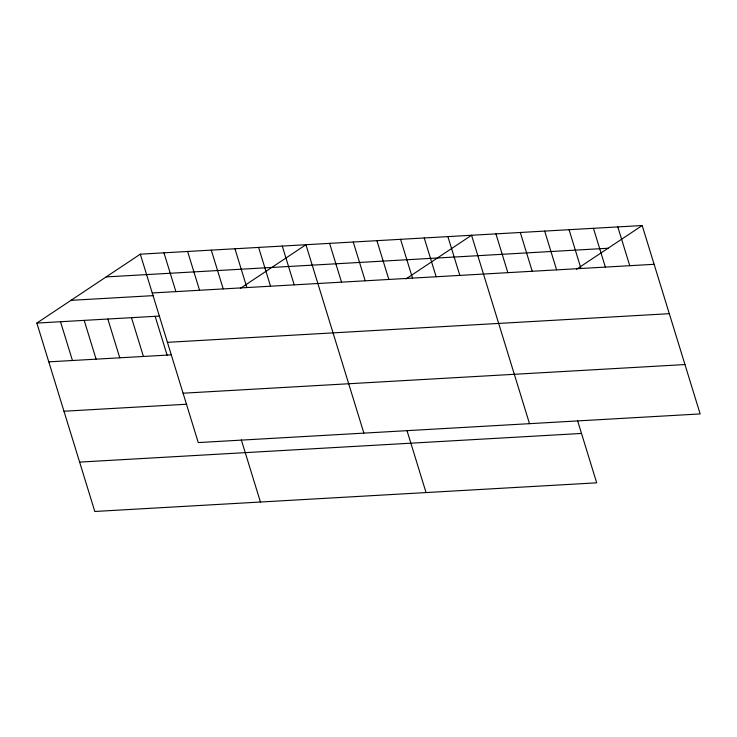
<?xml version="1.0" encoding="UTF-8"?>
<svg xmlns="http://www.w3.org/2000/svg" width="737" height="737" viewBox="0 0 737 737"><rect width="100%" height="100%" fill="white"/><g stroke="black" fill="none" stroke-linecap="round" stroke-linejoin="round"><path stroke-width="1.11" d="M577.596 420.735L596.694 482.827L94.815 511.478L36.85 323.073L140.306 254.173L642.185 225.522L700.15 413.927L198.262 442.578L140.306 254.173M240.317 288.416L305.929 244.721L363.885 433.126M405.94 278.954L471.551 235.26L529.507 423.674M576.574 269.217L642.185 225.522M106.165 276.909L608.053 248.258M152.237 292.967L654.124 264.307M70.992 300.337L153.241 295.638M36.85 323.073L159.662 316.062M167.428 342.337L669.307 313.686M48.78 361.858L171.592 354.847M183.08 393.208L684.959 364.557M63.972 411.237L186.783 404.226M79.624 462.099L581.502 433.448M617.809 226.913L629.748 265.707M593.432 228.304L605.363 267.098M569.056 229.695L580.986 268.489M544.68 231.086L556.61 269.88M520.304 232.477L532.234 271.271M495.927 233.869L507.857 272.662M447.884 236.614L459.824 275.398M424.226 237.968L436.157 276.753M400.569 239.313L412.499 278.107M376.911 240.667L388.841 279.452M353.244 242.022L365.183 280.806M406.953 430.472L426.05 492.565M329.586 243.367L341.517 282.16M282.262 246.066L294.201 284.86M258.604 247.42L270.534 286.205M234.946 248.774L246.877 287.559M211.289 250.119L223.219 288.913M187.622 251.474L199.561 290.258M241.331 439.934L260.437 502.026M163.964 252.828L175.894 291.612M155.148 316.32L167.087 355.105M131.49 317.665L143.42 356.459M107.832 319.02L119.763 357.804M84.175 320.365L96.105 359.159M60.508 321.719L72.447 360.504"/></g></svg>
